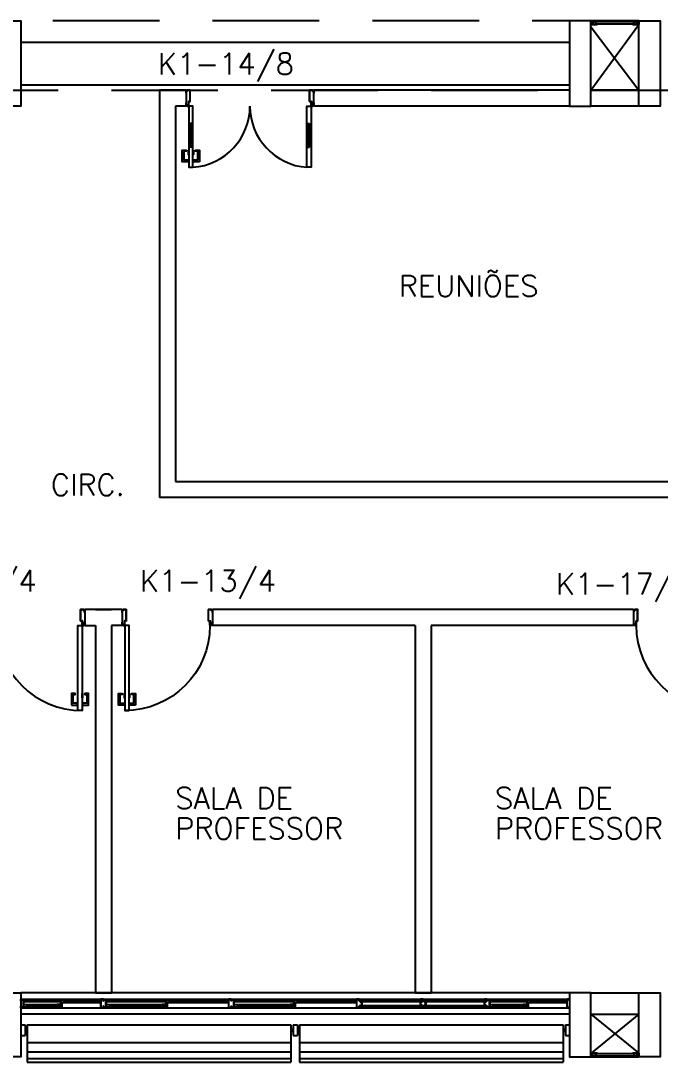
# Model space of a CAD drawing. Header units: millimetres. Extents: x 1887 to 2405, y 1100 to 1335.
# Drawn here: x 2143.61 to 2149.61, y 1254.95 to 1264.72 of the extents above; entities that cross this region are included whole.
import ezdxf

# ---------------------------------------------------------------- set-up
doc = ezdxf.new("R2010")
doc.units = ezdxf.units.MM
doc.linetypes.add('HIDDEN', pattern=[0.375, 0.25, -0.125])
for name, color, linetype in [('AR-ALV', 2, 'Continuous'), ('AR-ESQ', 1, 'Continuous'), ('AR-ESTC', 3, 'Continuous'), ('AR-PORTA', 1, 'Continuous'), ('AR-PROJ', 1, 'HIDDEN'), ('AR-SHAFT', 1, 'Continuous'), ('BR-LINHAS', 1, 'Continuous'), ('BR-MONTANTE', 242, 'Continuous'), ('BR-PAINEL', 1, 'Continuous'), ('BR-SUPORTE', 1, 'Continuous'), ('DT-ESQ-BAGUETE-C', 2, 'Continuous'), ('DT-ESQ-BAGUETE-V', 1, 'Continuous'), ('DT-ESQ-CHAPA DOBRADA-V', 1, 'Continuous'), ('DT-ESQ-MARCO-V', 1, 'Continuous'), ('DT-ESQ-PERFIL CADEIRA-C', 2, 'Continuous'), ('DT-ESQ-PERFIL CADEIRA-V', 1, 'Continuous'), ('DT-ESQ-PERFIL U SIMPLES-C', 2, 'Continuous'), ('DT-ESQ-PERFIL U-C', 2, 'Continuous'), ('DT-ESQ-PERFIL U-V', 1, 'Continuous'), ('DT-ESQ-VENEZIANA-C', 2, 'Continuous'), ('DT-ESQ-VENEZIANA-V', 2, 'Continuous'), ('DT-ESQ-VIDRO-C', 2, 'Continuous'), ('DT-ESQ-VIDRO-V', 2, 'Continuous'), ('ENDEREÇO', 2, 'Continuous'), ('maçaneta', 1, 'Continuous'), ('mov', 1, 'Continuous'), ('PM-PERFIL U-C', 2, 'Continuous'), ('PM-VIDRO', 1, 'Continuous'), ('pm1', 2, 'Continuous'), ('pm2', 2, 'Continuous'), ('TEXTO', 2, 'Continuous')]:
    doc.layers.add(name, color=color, linetype=linetype)
doc.styles.add('UNB-100', font='simplex.shx', dxfattribs={"height": 0.2})
doc.styles.add('UNB1-100', font='simplex.shx', dxfattribs={"height": 0.2})

# ---------------------------------------------------------------- blocks, each defined once
blk = doc.blocks.new('EF35-P')
at = {"layer": 'DT-ESQ-BAGUETE-C', "ltscale": 0.1}
for points in [[(0.4225, -0.08), (0.409, -0.08), (0.409, -0.0785), (0.422, -0.0785, 0.414214), (0.4225, -0.078), (0.4225, -0.067, 0.414214), (0.422, -0.0665), (0.409, -0.0665), (0.409, -0.065), (0.4225, -0.065, -0.414214), (0.424, -0.0665), (0.424, -0.0785, -0.414214)], [(0.7015, -0.08), (0.715, -0.08), (0.715, -0.0785), (0.702, -0.0785, -0.414214), (0.7015, -0.078), (0.7015, -0.067, -0.414214), (0.702, -0.0665), (0.715, -0.0665), (0.715, -0.065), (0.7015, -0.065, 0.414214), (0.7, -0.0665), (0.7, -0.0785, 0.414214)], [(1.41, -0.08), (1.3965, -0.08), (1.3965, -0.0785), (1.4095, -0.0785, 0.414214), (1.41, -0.078), (1.41, -0.067, 0.414214), (1.4095, -0.0665), (1.3965, -0.0665), (1.3965, -0.065), (1.41, -0.065, -0.414214), (1.4115, -0.0665), (1.4115, -0.0785, -0.414214)], [(1.9015, -0.08), (1.915, -0.08), (1.915, -0.0785), (1.902, -0.0785, -0.414214), (1.9015, -0.078), (1.9015, -0.067, -0.414214), (1.902, -0.0665), (1.915, -0.0665), (1.915, -0.065), (1.9015, -0.065, 0.414214), (1.9, -0.0665), (1.9, -0.0785, 0.414214)], [(2.61, -0.08), (2.5965, -0.08), (2.5965, -0.0785), (2.6095, -0.0785, 0.414214), (2.61, -0.078), (2.61, -0.067, 0.414214), (2.6095, -0.0665), (2.5965, -0.0665), (2.5965, -0.065), (2.61, -0.065, -0.414214), (2.6115, -0.0665), (2.6115, -0.0785, -0.414214)], [(3.1015, -0.08), (3.115, -0.08), (3.115, -0.0785), (3.102, -0.0785, -0.414214), (3.1015, -0.078), (3.1015, -0.067, -0.414214), (3.102, -0.0665), (3.115, -0.0665), (3.115, -0.065), (3.1015, -0.065, 0.414214), (3.1, -0.0665), (3.1, -0.0785, 0.414214)], [(4.7975, -0.08), (4.784, -0.08), (4.784, -0.0785), (4.797, -0.0785, 0.414214), (4.7975, -0.078), (4.7975, -0.067, 0.414214), (4.797, -0.0665), (4.784, -0.0665), (4.784, -0.065), (4.7975, -0.065, -0.414214), (4.799, -0.0665), (4.799, -0.0785, -0.414214)], [(5.0765, -0.08), (5.09, -0.08), (5.09, -0.0785), (5.077, -0.0785, -0.414214), (5.0765, -0.078), (5.0765, -0.067, -0.414214), (5.077, -0.0665), (5.09, -0.0665), (5.09, -0.065), (5.0765, -0.065, 0.414214), (5.075, -0.0665), (5.075, -0.0785, 0.414214)], [(0.0735, -0.125), (0.06, -0.125), (0.06, -0.1235), (0.073, -0.1235, 0.414214), (0.0735, -0.123), (0.0735, -0.112, 0.414214), (0.073, -0.1115), (0.06, -0.1115), (0.06, -0.11), (0.0735, -0.11, -0.414214), (0.075, -0.1115), (0.075, -0.1235, -0.414214)], [(0.339, -0.125), (0.3525, -0.125), (0.3525, -0.1235), (0.3395, -0.1235, -0.414214), (0.339, -0.123), (0.339, -0.112, -0.414214), (0.3395, -0.1115), (0.3525, -0.1115), (0.3525, -0.11), (0.339, -0.11, 0.414214), (0.3375, -0.1115), (0.3375, -0.1235, 0.414214)], [(0.8485, -0.125), (0.835, -0.125), (0.835, -0.1235), (0.848, -0.1235, 0.414214), (0.8485, -0.123), (0.8485, -0.112, 0.414214), (0.848, -0.1115), (0.835, -0.1115), (0.835, -0.11), (0.8485, -0.11, -0.414214), (0.85, -0.1115), (0.85, -0.1235, -0.414214)], [(1.3265, -0.125), (1.34, -0.125), (1.34, -0.1235), (1.327, -0.1235, -0.414214), (1.3265, -0.123), (1.3265, -0.112, -0.414214), (1.327, -0.1115), (1.34, -0.1115), (1.34, -0.11), (1.3265, -0.11, 0.414214), (1.325, -0.1115), (1.325, -0.1235, 0.414214)], [(2.0485, -0.125), (2.035, -0.125), (2.035, -0.1235), (2.048, -0.1235, 0.414214), (2.0485, -0.123), (2.0485, -0.112, 0.414214), (2.048, -0.1115), (2.035, -0.1115), (2.035, -0.11), (2.0485, -0.11, -0.414214), (2.05, -0.1115), (2.05, -0.1235, -0.414214)], [(2.5265, -0.125), (2.54, -0.125), (2.54, -0.1235), (2.527, -0.1235, -0.414214), (2.5265, -0.123), (2.5265, -0.112, -0.414214), (2.527, -0.1115), (2.54, -0.1115), (2.54, -0.11), (2.5265, -0.11, 0.414214), (2.525, -0.1115), (2.525, -0.1235, 0.414214)], [(4.4485, -0.125), (4.435, -0.125), (4.435, -0.1235), (4.448, -0.1235, 0.414214), (4.4485, -0.123), (4.4485, -0.112, 0.414214), (4.448, -0.1115), (4.435, -0.1115), (4.435, -0.11), (4.4485, -0.11, -0.414214), (4.45, -0.1115), (4.45, -0.1235, -0.414214)], [(4.714, -0.125), (4.7275, -0.125), (4.7275, -0.1235), (4.7145, -0.1235, -0.414214), (4.714, -0.123), (4.714, -0.112, -0.414214), (4.7145, -0.1115), (4.7275, -0.1115), (4.7275, -0.11), (4.714, -0.11, 0.414214), (4.7125, -0.1115), (4.7125, -0.1235, 0.414214)]]:
    blk.add_lwpolyline(points, format="xyb", close=True, dxfattribs=at)
at = {"layer": 'DT-ESQ-BAGUETE-V', "ltscale": 0.1}
for p, q in [((0.4225, -0.065), (0.7015, -0.065)), ((1.41, -0.065), (1.9015, -0.065)), ((2.61, -0.065), (3.1015, -0.065)), ((4.7975, -0.065), (5.0765, -0.065)), ((0.0735, -0.11), (0.339, -0.11)), ((0.8485, -0.11), (1.3265, -0.11)), ((2.0485, -0.11), (2.5265, -0.11)), ((4.4485, -0.11), (4.714, -0.11))]:
    blk.add_line(p, q, dxfattribs=at)
at = {"layer": 'DT-ESQ-CHAPA DOBRADA-V', "ltscale": 0.1}
for p, q in [((0.025, -0.077), (0.374, -0.077)), ((0.025, -0.08), (0.374, -0.08)), ((0.8, -0.077), (1.3615, -0.077)), ((0.8, -0.08), (1.3615, -0.08)), ((2, -0.077), (2.5615, -0.077)), ((2, -0.08), (2.5615, -0.08)), ((4.4, -0.077), (4.749, -0.077)), ((4.4, -0.08), (4.749, -0.08))]:
    blk.add_line(p, q, dxfattribs=at)
at = {"layer": 'DT-ESQ-MARCO-V', "ltscale": 0.1}
for p, q in [((3.1985, -0.06), (3.7515, -0.06)), ((3.7985, -0.06), (4.3515, -0.06)), ((3.1985, -0.14), (3.7515, -0.14)), ((3.7985, -0.14), (4.3515, -0.14))]:
    blk.add_line(p, q, dxfattribs=at)
at = {"layer": 'DT-ESQ-PERFIL CADEIRA-C', "ltscale": 0.1}
for p, q in [((0.376, -0.0885), (0.4225, -0.0885)), ((0.75, -0.0885), (0.7015, -0.0885)), ((1.3635, -0.0885), (1.41, -0.0885)), ((1.95, -0.0885), (1.9015, -0.0885)), ((2.5635, -0.0885), (2.61, -0.0885)), ((3.15, -0.0885), (3.1015, -0.0885)), ((4.751, -0.0885), (4.7975, -0.0885)), ((5.125, -0.0885), (5.0765, -0.0885)), ((0.025, -0.1335), (0.0735, -0.1335)), ((0.3855, -0.1335), (0.339, -0.1335)), ((0.8, -0.1335), (0.8485, -0.1335)), ((1.373, -0.1335), (1.3265, -0.1335)), ((2, -0.1335), (2.0485, -0.1335)), ((2.573, -0.1335), (2.5265, -0.1335)), ((4.4, -0.1335), (4.4485, -0.1335)), ((4.7605, -0.1335), (4.714, -0.1335))]:
    blk.add_line(p, q, dxfattribs=at)
for points in [[(0.4225, -0.087, -1), (0.4225, -0.09), (0.376, -0.09, -0.414214), (0.374, -0.088), (0.374, -0.067, -0.414214), (0.376, -0.065), (0.4075, -0.065, -0.414214), (0.409, -0.0665), (0.409, -0.087)], [(0.409, -0.0885, -0.198913), (0.4079, -0.0881, -0.198913), (0.4075, -0.087), (0.4075, -0.067, 0.414214), (0.407, -0.0665), (0.376, -0.0665, 0.414214), (0.3755, -0.067), (0.3755, -0.088, 0.414214), (0.376, -0.0885)], [(0.7015, -0.09), (0.75, -0.09), (0.75, -0.0885), (0.715, -0.0885, 0.198912), (0.7161, -0.0881, 0.198913), (0.7165, -0.087), (0.7165, -0.067, -0.414214), (0.717, -0.0665), (0.75, -0.0665), (0.75, -0.065), (0.7165, -0.065, 0.414214), (0.715, -0.0665), (0.715, -0.0785), (0.715, -0.08), (0.715, -0.087), (0.7015, -0.087, 1)], [(1.41, -0.087, -1), (1.41, -0.09), (1.3635, -0.09, -0.414214), (1.3615, -0.088), (1.3615, -0.067, -0.414214), (1.3635, -0.065), (1.395, -0.065, -0.414214), (1.3965, -0.0665), (1.3965, -0.087)], [(1.3965, -0.0885, -0.198913), (1.3954, -0.0881, -0.198913), (1.395, -0.087), (1.395, -0.067, 0.414214), (1.3945, -0.0665), (1.3635, -0.0665, 0.414214), (1.363, -0.067), (1.363, -0.088, 0.414214), (1.3635, -0.0885)], [(1.9015, -0.09), (1.95, -0.09), (1.95, -0.0885), (1.915, -0.0885, 0.198912), (1.9161, -0.0881, 0.198913), (1.9165, -0.087), (1.9165, -0.067, -0.414214), (1.917, -0.0665), (1.95, -0.0665), (1.95, -0.065), (1.9165, -0.065, 0.414214), (1.915, -0.0665), (1.915, -0.0785), (1.915, -0.08), (1.915, -0.087), (1.9015, -0.087, 1)], [(2.61, -0.087, -1), (2.61, -0.09), (2.5635, -0.09, -0.414214), (2.5615, -0.088), (2.5615, -0.067, -0.414214), (2.5635, -0.065), (2.595, -0.065, -0.414214), (2.5965, -0.0665), (2.5965, -0.087)], [(2.5965, -0.0885, -0.198913), (2.5954, -0.0881, -0.198913), (2.595, -0.087), (2.595, -0.067, 0.414214), (2.5945, -0.0665), (2.5635, -0.0665, 0.414214), (2.563, -0.067), (2.563, -0.088, 0.414214), (2.5635, -0.0885)], [(3.1015, -0.09), (3.15, -0.09), (3.15, -0.0885), (3.115, -0.0885, 0.198912), (3.1161, -0.0881, 0.198913), (3.1165, -0.087), (3.1165, -0.067, -0.414214), (3.117, -0.0665), (3.15, -0.0665), (3.15, -0.065), (3.1165, -0.065, 0.414214), (3.115, -0.0665), (3.115, -0.0785), (3.115, -0.08), (3.115, -0.087), (3.1015, -0.087, 1)], [(4.7975, -0.087, -1), (4.7975, -0.09), (4.751, -0.09, -0.414214), (4.749, -0.088), (4.749, -0.067, -0.414214), (4.751, -0.065), (4.7825, -0.065, -0.414214), (4.784, -0.0665), (4.784, -0.087)], [(4.784, -0.0885, -0.198913), (4.7829, -0.0881, -0.198913), (4.7825, -0.087), (4.7825, -0.067, 0.414214), (4.782, -0.0665), (4.751, -0.0665, 0.414214), (4.7505, -0.067), (4.7505, -0.088, 0.414214), (4.751, -0.0885)], [(5.0765, -0.09), (5.125, -0.09), (5.125, -0.0885), (5.09, -0.0885, 0.198912), (5.0911, -0.0881, 0.198913), (5.0915, -0.087), (5.0915, -0.067, -0.414214), (5.092, -0.0665), (5.125, -0.0665), (5.125, -0.065), (5.0915, -0.065, 0.414214), (5.09, -0.0665), (5.09, -0.0785), (5.09, -0.08), (5.09, -0.087), (5.0765, -0.087, 1)], [(0.0735, -0.135), (0.025, -0.135), (0.025, -0.1335), (0.06, -0.1335, -0.198912), (0.0589, -0.1331, -0.198913), (0.0585, -0.132), (0.0585, -0.112, 0.414214), (0.058, -0.1115), (0.025, -0.1115), (0.025, -0.11), (0.0585, -0.11, -0.414214), (0.06, -0.1115), (0.06, -0.1235), (0.06, -0.125), (0.06, -0.132), (0.0735, -0.132, -1)], [(0.339, -0.132, 1), (0.339, -0.135), (0.3855, -0.135, 0.414214), (0.3875, -0.133), (0.3875, -0.112, 0.414214), (0.3855, -0.11), (0.354, -0.11, 0.414214), (0.3525, -0.1115), (0.3525, -0.132)], [(0.3525, -0.1335, 0.198913), (0.3536, -0.1331, 0.198913), (0.354, -0.132), (0.354, -0.112, -0.414214), (0.3545, -0.1115), (0.3855, -0.1115, -0.414214), (0.386, -0.112), (0.386, -0.133, -0.414214), (0.3855, -0.1335)], [(0.8485, -0.135), (0.8, -0.135), (0.8, -0.1335), (0.835, -0.1335, -0.198912), (0.8339, -0.1331, -0.198913), (0.8335, -0.132), (0.8335, -0.112, 0.414214), (0.833, -0.1115), (0.8, -0.1115), (0.8, -0.11), (0.8335, -0.11, -0.414214), (0.835, -0.1115), (0.835, -0.1235), (0.835, -0.125), (0.835, -0.132), (0.8485, -0.132, -1)], [(1.3265, -0.132, 1), (1.3265, -0.135), (1.373, -0.135, 0.414214), (1.375, -0.133), (1.375, -0.112, 0.414214), (1.373, -0.11), (1.3415, -0.11, 0.414214), (1.34, -0.1115), (1.34, -0.132)], [(1.34, -0.1335, 0.198913), (1.3411, -0.1331, 0.198913), (1.3415, -0.132), (1.3415, -0.112, -0.414214), (1.342, -0.1115), (1.373, -0.1115, -0.414214), (1.3735, -0.112), (1.3735, -0.133, -0.414214), (1.373, -0.1335)], [(2.0485, -0.135), (2, -0.135), (2, -0.1335), (2.035, -0.1335, -0.198912), (2.0339, -0.1331, -0.198913), (2.0335, -0.132), (2.0335, -0.112, 0.414214), (2.033, -0.1115), (2, -0.1115), (2, -0.11), (2.0335, -0.11, -0.414214), (2.035, -0.1115), (2.035, -0.1235), (2.035, -0.125), (2.035, -0.132), (2.0485, -0.132, -1)], [(2.5265, -0.132, 1), (2.5265, -0.135), (2.573, -0.135, 0.414214), (2.575, -0.133), (2.575, -0.112, 0.414214), (2.573, -0.11), (2.5415, -0.11, 0.414214), (2.54, -0.1115), (2.54, -0.132)], [(2.54, -0.1335, 0.198913), (2.5411, -0.1331, 0.198913), (2.5415, -0.132), (2.5415, -0.112, -0.414214), (2.542, -0.1115), (2.573, -0.1115, -0.414214), (2.5735, -0.112), (2.5735, -0.133, -0.414214), (2.573, -0.1335)], [(4.4485, -0.135), (4.4, -0.135), (4.4, -0.1335), (4.435, -0.1335, -0.198912), (4.4339, -0.1331, -0.198913), (4.4335, -0.132), (4.4335, -0.112, 0.414214), (4.433, -0.1115), (4.4, -0.1115), (4.4, -0.11), (4.4335, -0.11, -0.414214), (4.435, -0.1115), (4.435, -0.1235), (4.435, -0.125), (4.435, -0.132), (4.4485, -0.132, -1)], [(4.714, -0.132, 1), (4.714, -0.135), (4.7605, -0.135, 0.414214), (4.7625, -0.133), (4.7625, -0.112, 0.414214), (4.7605, -0.11), (4.729, -0.11, 0.414214), (4.7275, -0.1115), (4.7275, -0.132)], [(4.7275, -0.1335, 0.198913), (4.7286, -0.1331, 0.198913), (4.729, -0.132), (4.729, -0.112, -0.414214), (4.7295, -0.1115), (4.7605, -0.1115, -0.414214), (4.761, -0.112), (4.761, -0.133, -0.414214), (4.7605, -0.1335)]]:
    blk.add_lwpolyline(points, format="xyb", close=True, dxfattribs=at)
at = {"layer": 'DT-ESQ-PERFIL CADEIRA-V', "ltscale": 0.1}
for p, q in [((0.4075, -0.09), (0.7015, -0.09)), ((1.395, -0.09), (1.9015, -0.09)), ((2.595, -0.09), (3.1015, -0.09)), ((4.7825, -0.09), (5.0765, -0.09)), ((0.0735, -0.135), (0.339, -0.135)), ((0.8485, -0.135), (1.3265, -0.135)), ((2.0485, -0.135), (2.5265, -0.135)), ((4.4485, -0.135), (4.714, -0.135))]:
    blk.add_line(p, q, dxfattribs=at)
at = {"layer": 'DT-ESQ-PERFIL U SIMPLES-C', "ltscale": 0.1}
for points in [[(0.376, -0.102), (0.384, -0.102), (0.384, -0.1005), (0.376, -0.1005, -0.414214), (0.3755, -0.1), (0.3755, -0.092, -0.414214), (0.376, -0.0915), (0.384, -0.0915), (0.384, -0.09), (0.376, -0.09, 0.414214), (0.374, -0.092), (0.374, -0.1, 0.414214)], [(1.3635, -0.102), (1.3715, -0.102), (1.3715, -0.1005), (1.3635, -0.1005, -0.414214), (1.363, -0.1), (1.363, -0.092, -0.414214), (1.3635, -0.0915), (1.3715, -0.0915), (1.3715, -0.09), (1.3635, -0.09, 0.414214), (1.3615, -0.092), (1.3615, -0.1, 0.414214)], [(2.5635, -0.102), (2.5715, -0.102), (2.5715, -0.1005), (2.5635, -0.1005, -0.414214), (2.563, -0.1), (2.563, -0.092, -0.414214), (2.5635, -0.0915), (2.5715, -0.0915), (2.5715, -0.09), (2.5635, -0.09, 0.414214), (2.5615, -0.092), (2.5615, -0.1, 0.414214)], [(4.751, -0.102), (4.759, -0.102), (4.759, -0.1005), (4.751, -0.1005, -0.414214), (4.7505, -0.1), (4.7505, -0.092, -0.414214), (4.751, -0.0915), (4.759, -0.0915), (4.759, -0.09), (4.751, -0.09, 0.414214), (4.749, -0.092), (4.749, -0.1, 0.414214)], [(0.3855, -0.098), (0.3775, -0.098), (0.3775, -0.0995), (0.3855, -0.0995, -0.414214), (0.386, -0.1), (0.386, -0.108, -0.414214), (0.3855, -0.1085), (0.3775, -0.1085), (0.3775, -0.11), (0.3855, -0.11, 0.414214), (0.3875, -0.108), (0.3875, -0.1, 0.414214)], [(1.373, -0.098), (1.365, -0.098), (1.365, -0.0995), (1.373, -0.0995, -0.414214), (1.3735, -0.1), (1.3735, -0.108, -0.414214), (1.373, -0.1085), (1.365, -0.1085), (1.365, -0.11), (1.373, -0.11, 0.414214), (1.375, -0.108), (1.375, -0.1, 0.414214)], [(2.573, -0.098), (2.565, -0.098), (2.565, -0.0995), (2.573, -0.0995, -0.414214), (2.5735, -0.1), (2.5735, -0.108, -0.414214), (2.573, -0.1085), (2.565, -0.1085), (2.565, -0.11), (2.573, -0.11, 0.414214), (2.575, -0.108), (2.575, -0.1, 0.414214)], [(4.7605, -0.098), (4.7525, -0.098), (4.7525, -0.0995), (4.7605, -0.0995, -0.414214), (4.761, -0.1), (4.761, -0.108, -0.414214), (4.7605, -0.1085), (4.7525, -0.1085), (4.7525, -0.11), (4.7605, -0.11, 0.414214), (4.7625, -0.108), (4.7625, -0.1, 0.414214)]]:
    blk.add_lwpolyline(points, format="xyb", close=True, dxfattribs=at)
at = {"layer": 'DT-ESQ-PERFIL U-C', "ltscale": 0.1}
for points in [[(0, -0.0615, -0.414214), (0.0015, -0.06), (0.0235, -0.06, -0.414214), (0.025, -0.0615), (0.025, -0.1385, -0.414214), (0.0235, -0.14), (0.0015, -0.14, -0.414214), (0, -0.1385), (0, -0.125), (0.0015, -0.125), (0.0015, -0.138, 0.414214), (0.002, -0.1385), (0.023, -0.1385, 0.414214), (0.0235, -0.138), (0.0235, -0.062, 0.414214), (0.023, -0.0615), (0.002, -0.0615, 0.414214), (0.0015, -0.062), (0.0015, -0.075), (0, -0.075)], [(0.775, -0.0615, 0.414214), (0.7735, -0.06), (0.7515, -0.06, 0.414214), (0.75, -0.0615), (0.75, -0.1385, 0.414214), (0.7515, -0.14), (0.7735, -0.14, 0.414214), (0.775, -0.1385), (0.775, -0.125), (0.7735, -0.125), (0.7735, -0.138, -0.414214), (0.773, -0.1385), (0.752, -0.1385, -0.414214), (0.7515, -0.138), (0.7515, -0.062, -0.414214), (0.752, -0.0615), (0.773, -0.0615, -0.414214), (0.7735, -0.062), (0.7735, -0.075), (0.775, -0.075)], [(0.775, -0.0615, -0.414214), (0.7765, -0.06), (0.7985, -0.06, -0.414214), (0.8, -0.0615), (0.8, -0.1385, -0.414214), (0.7985, -0.14), (0.7765, -0.14, -0.414214), (0.775, -0.1385), (0.775, -0.125), (0.7765, -0.125), (0.7765, -0.138, 0.414214), (0.777, -0.1385), (0.798, -0.1385, 0.414214), (0.7985, -0.138), (0.7985, -0.062, 0.414214), (0.798, -0.0615), (0.777, -0.0615, 0.414214), (0.7765, -0.062), (0.7765, -0.075), (0.775, -0.075)], [(1.975, -0.0615, 0.414214), (1.9735, -0.06), (1.9515, -0.06, 0.414214), (1.95, -0.0615), (1.95, -0.1385, 0.414214), (1.9515, -0.14), (1.9735, -0.14, 0.414214), (1.975, -0.1385), (1.975, -0.125), (1.9735, -0.125), (1.9735, -0.138, -0.414214), (1.973, -0.1385), (1.952, -0.1385, -0.414214), (1.9515, -0.138), (1.9515, -0.062, -0.414214), (1.952, -0.0615), (1.973, -0.0615, -0.414214), (1.9735, -0.062), (1.9735, -0.075), (1.975, -0.075)], [(1.975, -0.0615, -0.414214), (1.9765, -0.06), (1.9985, -0.06, -0.414214), (2, -0.0615), (2, -0.1385, -0.414214), (1.9985, -0.14), (1.9765, -0.14, -0.414214), (1.975, -0.1385), (1.975, -0.125), (1.9765, -0.125), (1.9765, -0.138, 0.414214), (1.977, -0.1385), (1.998, -0.1385, 0.414214), (1.9985, -0.138), (1.9985, -0.062, 0.414214), (1.998, -0.0615), (1.977, -0.0615, 0.414214), (1.9765, -0.062), (1.9765, -0.075), (1.975, -0.075)], [(3.175, -0.0615, 0.414214), (3.1735, -0.06), (3.1515, -0.06, 0.414214), (3.15, -0.0615), (3.15, -0.1385, 0.414214), (3.1515, -0.14), (3.1735, -0.14, 0.414214), (3.175, -0.1385), (3.175, -0.125), (3.1735, -0.125), (3.1735, -0.138, -0.414214), (3.173, -0.1385), (3.152, -0.1385, -0.414214), (3.1515, -0.138), (3.1515, -0.062, -0.414214), (3.152, -0.0615), (3.173, -0.0615, -0.414214), (3.1735, -0.062), (3.1735, -0.075), (3.175, -0.075)], [(3.2, -0.1285), (3.2, -0.1385, -0.414214), (3.1985, -0.14), (3.1765, -0.14, -0.414214), (3.175, -0.1385), (3.175, -0.125), (3.1765, -0.125), (3.1765, -0.138, 0.414214), (3.177, -0.1385), (3.198, -0.1385, 0.414214), (3.1985, -0.138), (3.1985, -0.1285), (3.1855, -0.1285, -0.414214), (3.184, -0.127), (3.184, -0.117, -0.414214), (3.1855, -0.1155), (3.1985, -0.1155), (3.1985, -0.0845), (3.1855, -0.0845, -0.414214), (3.184, -0.083), (3.184, -0.073, -0.414214), (3.1855, -0.0715), (3.1985, -0.0715), (3.1985, -0.062, 0.414214), (3.198, -0.0615), (3.177, -0.0615, 0.414214), (3.1765, -0.062), (3.1765, -0.075), (3.175, -0.075), (3.175, -0.0615, -0.414214), (3.1765, -0.06), (3.1985, -0.06, -0.414214), (3.2, -0.0615), (3.2, -0.0715, -0.414214), (3.1985, -0.073), (3.1855, -0.073), (3.1855, -0.083), (3.1985, -0.083), (3.1985, -0.083, -0.414214), (3.2, -0.0845), (3.2, -0.1155, -0.414214), (3.1985, -0.117), (3.1985, -0.117), (3.1855, -0.117), (3.1855, -0.127), (3.1985, -0.127, -0.414214)], [(3.75, -0.1285), (3.75, -0.1385, 0.414214), (3.7515, -0.14), (3.7735, -0.14, 0.414214), (3.775, -0.1385), (3.775, -0.125), (3.7735, -0.125), (3.7735, -0.138, -0.414214), (3.773, -0.1385), (3.752, -0.1385, -0.414214), (3.7515, -0.138), (3.7515, -0.1285), (3.7645, -0.1285, 0.414214), (3.766, -0.127), (3.766, -0.117, 0.414214), (3.7645, -0.1155), (3.7515, -0.1155), (3.7515, -0.0845), (3.7645, -0.0845, 0.414214), (3.766, -0.083), (3.766, -0.073, 0.414214), (3.7645, -0.0715), (3.7515, -0.0715), (3.7515, -0.062, -0.414214), (3.752, -0.0615), (3.773, -0.0615, -0.414214), (3.7735, -0.062), (3.7735, -0.075), (3.775, -0.075), (3.775, -0.0615, 0.414214), (3.7735, -0.06), (3.7515, -0.06, 0.414214), (3.75, -0.0615), (3.75, -0.0715, 0.414214), (3.7515, -0.073), (3.7645, -0.073), (3.7645, -0.083), (3.7515, -0.083), (3.7515, -0.083, 0.414214), (3.75, -0.0845), (3.75, -0.1155, 0.414214), (3.7515, -0.117), (3.7515, -0.117), (3.7645, -0.117), (3.7645, -0.127), (3.7515, -0.127, 0.414214)], [(3.8, -0.1285), (3.8, -0.1385, -0.414214), (3.7985, -0.14), (3.7765, -0.14, -0.414214), (3.775, -0.1385), (3.775, -0.125), (3.7765, -0.125), (3.7765, -0.138, 0.414214), (3.777, -0.1385), (3.798, -0.1385, 0.414214), (3.7985, -0.138), (3.7985, -0.1285), (3.7855, -0.1285, -0.414214), (3.784, -0.127), (3.784, -0.117, -0.414214), (3.7855, -0.1155), (3.7985, -0.1155), (3.7985, -0.0845), (3.7855, -0.0845, -0.414214), (3.784, -0.083), (3.784, -0.073, -0.414214), (3.7855, -0.0715), (3.7985, -0.0715), (3.7985, -0.062, 0.414214), (3.798, -0.0615), (3.777, -0.0615, 0.414214), (3.7765, -0.062), (3.7765, -0.075), (3.775, -0.075), (3.775, -0.0615, -0.414214), (3.7765, -0.06), (3.7985, -0.06, -0.414214), (3.8, -0.0615), (3.8, -0.0715, -0.414214), (3.7985, -0.073), (3.7855, -0.073), (3.7855, -0.083), (3.7985, -0.083), (3.7985, -0.083, -0.414214), (3.8, -0.0845), (3.8, -0.1155, -0.414214), (3.7985, -0.117), (3.7985, -0.117), (3.7855, -0.117), (3.7855, -0.127), (3.7985, -0.127, -0.414214)], [(4.35, -0.1285), (4.35, -0.1385, 0.414214), (4.3515, -0.14), (4.3735, -0.14, 0.414214), (4.375, -0.1385), (4.375, -0.125), (4.3735, -0.125), (4.3735, -0.138, -0.414214), (4.373, -0.1385), (4.352, -0.1385, -0.414214), (4.3515, -0.138), (4.3515, -0.1285), (4.3645, -0.1285, 0.414214), (4.366, -0.127), (4.366, -0.117, 0.414214), (4.3645, -0.1155), (4.3515, -0.1155), (4.3515, -0.0845), (4.3645, -0.0845, 0.414214), (4.366, -0.083), (4.366, -0.073, 0.414214), (4.3645, -0.0715), (4.3515, -0.0715), (4.3515, -0.062, -0.414214), (4.352, -0.0615), (4.373, -0.0615, -0.414214), (4.3735, -0.062), (4.3735, -0.075), (4.375, -0.075), (4.375, -0.0615, 0.414214), (4.3735, -0.06), (4.3515, -0.06, 0.414214), (4.35, -0.0615), (4.35, -0.0715, 0.414214), (4.3515, -0.073), (4.3645, -0.073), (4.3645, -0.083), (4.3515, -0.083), (4.3515, -0.083, 0.414214), (4.35, -0.0845), (4.35, -0.1155, 0.414214), (4.3515, -0.117), (4.3515, -0.117), (4.3645, -0.117), (4.3645, -0.127), (4.3515, -0.127, 0.414214)], [(4.375, -0.0615, -0.414214), (4.3765, -0.06), (4.3985, -0.06, -0.414214), (4.4, -0.0615), (4.4, -0.1385, -0.414214), (4.3985, -0.14), (4.3765, -0.14, -0.414214), (4.375, -0.1385), (4.375, -0.125), (4.3765, -0.125), (4.3765, -0.138, 0.414214), (4.377, -0.1385), (4.398, -0.1385, 0.414214), (4.3985, -0.138), (4.3985, -0.062, 0.414214), (4.398, -0.0615), (4.377, -0.0615, 0.414214), (4.3765, -0.062), (4.3765, -0.075), (4.375, -0.075)], [(5.15, -0.0615, 0.414214), (5.1485, -0.06), (5.1265, -0.06, 0.414214), (5.125, -0.0615), (5.125, -0.1385, 0.414214), (5.1265, -0.14), (5.1485, -0.14, 0.414214), (5.15, -0.1385), (5.15, -0.125), (5.1485, -0.125), (5.1485, -0.138, -0.414214), (5.148, -0.1385), (5.127, -0.1385, -0.414214), (5.1265, -0.138), (5.1265, -0.062, -0.414214), (5.127, -0.0615), (5.148, -0.0615, -0.414214), (5.1485, -0.062), (5.1485, -0.075), (5.15, -0.075)]]:
    blk.add_lwpolyline(points, format="xyb", close=True, dxfattribs=at)
at = {"layer": 'DT-ESQ-PERFIL U-V', "ltscale": 0.1}
for p, q in [((0.0235, -0.06), (0.7515, -0.06)), ((0.7985, -0.06), (1.9515, -0.06)), ((1.9985, -0.06), (3.1515, -0.06)), ((4.3985, -0.06), (5.1265, -0.06)), ((0.0235, -0.14), (0.7515, -0.14)), ((0.7985, -0.14), (1.9515, -0.14)), ((1.9985, -0.14), (3.1515, -0.14)), ((4.3985, -0.14), (5.1265, -0.14))]:
    blk.add_line(p, q, dxfattribs=at)
at = {"layer": 'DT-ESQ-VIDRO-C', "ltscale": 0.1}
for points in [[(0.7125, -0.085), (0.7125, -0.082), (0.4115, -0.082), (0.4115, -0.085)], [(1.9125, -0.085), (1.9125, -0.082), (1.399, -0.082), (1.399, -0.085)], [(3.1125, -0.085), (3.1125, -0.082), (2.599, -0.082), (2.599, -0.085)], [(3.7625, -0.081), (3.7625, -0.075), (3.1875, -0.075), (3.1875, -0.081)], [(4.3625, -0.081), (4.3625, -0.075), (3.7875, -0.075), (3.7875, -0.081)], [(5.0875, -0.085), (5.0875, -0.082), (4.7865, -0.082), (4.7865, -0.085)], [(0.063, -0.13), (0.063, -0.127), (0.3495, -0.127), (0.3495, -0.13)], [(0.838, -0.13), (0.838, -0.127), (1.337, -0.127), (1.337, -0.13)], [(2.038, -0.13), (2.038, -0.127), (2.537, -0.127), (2.537, -0.13)], [(4.438, -0.13), (4.438, -0.127), (4.7245, -0.127), (4.7245, -0.13)]]:
    blk.add_lwpolyline(points, close=True, dxfattribs=at)
at = {"layer": 'DT-ESQ-VIDRO-V', "ltscale": 0.1}
for points in [[(3.7625, -0.119), (3.7625, -0.125), (3.1875, -0.125), (3.1875, -0.119)], [(4.3625, -0.119), (4.3625, -0.125), (3.7875, -0.125), (3.7875, -0.119)]]:
    blk.add_lwpolyline(points, close=True, dxfattribs=at)
blk = doc.blocks.new('EF01-P')
at = {"layer": 'DT-ESQ-BAGUETE-C', "ltscale": 0.1}
for points in [[(0.0015, 0.035), (0.015, 0.035), (0.015, 0.0335), (0.0015, 0.0335), (0.0015, 0.005), (0.015, 0.005), (0.015, 0.0035), (0.0015, 0.0035, -0.414214), (0, 0.005), (0, 0.0335, -0.414214)], [(0.4485, 0.035), (0.435, 0.035), (0.435, 0.0335), (0.4485, 0.0335), (0.4485, 0.005), (0.435, 0.005), (0.435, 0.0035), (0.4485, 0.0035, 0.414214), (0.45, 0.005), (0.45, 0.0335, 0.414214)]]:
    blk.add_lwpolyline(points, format="xyb", close=True, dxfattribs=at)
at = {"layer": 'DT-ESQ-PERFIL CADEIRA-C', "color": 2, "ltscale": 0.1}
for points in [[(0.01, 0.0015), (0.01, 0.003), (0.0015, 0.003, 1), (0.0015, 0), (0.015, 0, 0.414214), (0.0165, 0.0015), (0.0165, 0.0335), (0.043, 0.0335)], [(0.407, 0.0065), (0.432, 0.0065), (0.432, 0.0165), (0.4335, 0.0165), (0.4335, 0.0065, -0.414214), (0.432, 0.005), (0.407, 0.005), (0.3935, 0.005, -1), (0.3935, 0.008), (0.407, 0.008), (0.407, 0.02), (0.407, 0.032), (0.3935, 0.032, -1), (0.3935, 0.035), (0.407, 0.035), (0.4335, 0.035, -0.414214), (0.435, 0.0335), (0.435, 0.0015), (0.4485, 0.0015)]]:
    blk.add_lwpolyline(points, format="xyb", dxfattribs=at)
at = {"layer": 'DT-ESQ-PERFIL CADEIRA-C', "ltscale": 0.1}
for points in [[(0.043, 0.0065), (0.018, 0.0065), (0.018, 0.0165), (0.0165, 0.0165), (0.0165, 0.0065, 0.414214), (0.018, 0.005), (0.043, 0.005), (0.0565, 0.005, 1), (0.0565, 0.008), (0.043, 0.008), (0.043, 0.02), (0.043, 0.032), (0.0565, 0.032, 1), (0.0565, 0.035), (0.043, 0.035), (0.0165, 0.035, 0.414214), (0.015, 0.0335), (0.015, 0.0015), (0.0015, 0.0015)], [(0.0415, 0.02), (0.0415, 0.032, -0.414214), (0.043, 0.0335), (0.0565, 0.0335)], [(0.0415, 0.02), (0.0415, 0.008, 0.414214), (0.043, 0.0065), (0.0565, 0.0065)], [(0.4085, 0.02), (0.4085, 0.032, 0.414214), (0.407, 0.0335), (0.3935, 0.0335)], [(0.4085, 0.02), (0.4085, 0.008, -0.414214), (0.407, 0.0065), (0.3935, 0.0065)], [(0.44, 0.0015), (0.44, 0.003), (0.4485, 0.003, -1), (0.4485, 0), (0.435, 0, -0.414214), (0.4335, 0.0015), (0.4335, 0.0335), (0.407, 0.0335)]]:
    blk.add_lwpolyline(points, format="xyb", dxfattribs=at)
at = {"layer": 'DT-ESQ-PERFIL CADEIRA-V', "ltscale": 0.1}
blk.add_line((0.015, 0), (0.435, 0), dxfattribs=at)
at = {"layer": 'DT-ESQ-VENEZIANA-C', "ltscale": 0.1}
for p, q in [((0.043, 0.0105), (0.407, 0.0105)), ((0.043, 0.009), (0.407, 0.009))]:
    blk.add_line(p, q, dxfattribs=at)
at = {"layer": 'DT-ESQ-VENEZIANA-V', "ltscale": 0.1}
blk.add_line((0.043, 0.031), (0.407, 0.031), dxfattribs=at)
blk = doc.blocks.new('BR-MODULO1')
at = {"layer": 'BR-LINHAS'}
for p, q in [((0.06, -0.2648), (2.535, -0.2648)), ((2.615, -0.2648), (5.09, -0.2648)), ((0.06, -0.3524), (2.535, -0.3524)), ((2.615, -0.3524), (5.09, -0.3524)), ((0.06, -0.4147), (2.535, -0.4147)), ((2.615, -0.4147), (5.09, -0.4147))]:
    blk.add_line(p, q, dxfattribs=at)
at = {"layer": 'BR-MONTANTE'}
for p, q in [((0, -0.1), (0, -0.2)), ((0, -0.1), (0.04, -0.1)), ((0.04, -0.1), (0.04, -0.2)), ((2.5547, -0.1), (2.5947, -0.1)), ((2.5547, -0.1), (2.5547, -0.2)), ((2.5947, -0.1), (2.5947, -0.2)), ((5.11, -0.1), (5.11, -0.2)), ((5.11, -0.1), (5.15, -0.1)), ((5.15, -0.1), (5.15, -0.2)), ((0, -0.2), (0.04, -0.2)), ((2.5547, -0.2), (2.5947, -0.2)), ((5.11, -0.2), (5.15, -0.2))]:
    blk.add_line(p, q, dxfattribs=at)
at = {"layer": 'BR-PAINEL'}
for p, q in [((0.06, -0.1), (2.535, -0.1)), ((0.06, -0.1), (0.06, -0.45)), ((2.535, -0.1), (2.535, -0.45)), ((2.615, -0.1), (2.615, -0.45)), ((2.615, -0.1), (5.09, -0.1)), ((5.09, -0.1), (5.09, -0.45)), ((0.06, -0.45), (2.535, -0.45)), ((2.615, -0.45), (5.09, -0.45))]:
    blk.add_line(p, q, dxfattribs=at)
at = {"layer": 'BR-SUPORTE'}
for p, q in [((0.04, -0.14), (0.06, -0.14)), ((0.04, -0.16), (0.06, -0.16)), ((0.05, -0.14), (0.05, -0.16)), ((2.5347, -0.14), (2.5547, -0.14)), ((2.5347, -0.16), (2.5547, -0.16)), ((2.5447, -0.14), (2.5447, -0.16)), ((2.6147, -0.14), (2.5947, -0.14)), ((2.6147, -0.16), (2.5947, -0.16)), ((2.6047, -0.14), (2.6047, -0.16)), ((5.09, -0.14), (5.11, -0.14)), ((5.09, -0.16), (5.11, -0.16)), ((5.1, -0.14), (5.1, -0.16))]:
    blk.add_line(p, q, dxfattribs=at)
blk = doc.blocks.new('PM3')
at = {"layer": 'maçaneta'}
for points in [[(0.02, 0.825), (-0.035, 0.825), (-0.035, 0.715), (0, 0.715), (0, 0.725), (-0.02, 0.725), (-0.02, 0.8035, -0.414214), (-0.0185, 0.805), (0.02, 0.805)], [(0.125, 0.825), (0.07, 0.825), (0.07, 0.805), (0.1085, 0.805, -0.414214), (0.11, 0.8035), (0.11, 0.725), (0.09, 0.725), (0.09, 0.715), (0.125, 0.715)]]:
    blk.add_lwpolyline(points, format="xyb", close=True, dxfattribs=at)
for points in [[(0.02, 0.715), (0.02, 0.755), (0.025, 0.755), (0.025, 0.715)], [(0.07, 0.715), (0.07, 0.755), (0.065, 0.755), (0.065, 0.715)]]:
    blk.add_lwpolyline(points, close=True, dxfattribs=at)
at = {"layer": 'mov'}
blk.add_arc((0.025, 0.075), 0.8, 0, 90, dxfattribs=at)
at = {"layer": 'PM-PERFIL U-C'}
for p, q in [((0, 0.045), (0, 0.0635)), ((0.002, 0.045), (0, 0.045)), ((0.0015, 0.065), (0.01, 0.065)), ((0.002, 0.063), (0.002, 0.045)), ((0.0105, 0.063), (0.002, 0.063)), ((0.01, 0.065), (0.01, 0.0735)), ((0.0115, 0.075), (0.0235, 0.075)), ((0.012, 0.073), (0.012, 0.0645)), ((0.023, 0.073), (0.012, 0.073)), ((0.023, 0.0335), (0.023, 0.073)), ((0.038, 0.032), (0.0245, 0.032)), ((0.025, 0.0735), (0.025, 0.034)), ((0.0385, 0.034), (0.025, 0.034)), ((0.038, 0.032), (0.038, -0.073)), ((0.04, 0.0325), (0.04, -0.0735)), ((0.81, 0.0325), (0.81, -0.0735)), ((0.8115, 0.034), (0.825, 0.034)), ((0.812, 0.032), (0.8255, 0.032)), ((0.812, 0.032), (0.812, -0.073)), ((0.825, 0.0735), (0.825, 0.034)), ((0.8385, 0.075), (0.8265, 0.075)), ((0.827, 0.073), (0.838, 0.073)), ((0.827, 0.0335), (0.827, 0.073)), ((0.838, 0.073), (0.838, 0.0645)), ((0.8395, 0.063), (0.848, 0.063)), ((0.84, 0.065), (0.84, 0.0735)), ((0.8485, 0.065), (0.84, 0.065)), ((0.848, 0.063), (0.848, 0.045)), ((0.848, 0.045), (0.85, 0.045)), ((0.85, 0.045), (0.85, 0.0635)), ((0, -0.045), (0.002, -0.045)), ((0, -0.0635), (0, -0.045)), ((0.01, -0.065), (0.0015, -0.065)), ((0.002, -0.045), (0.002, -0.063)), ((0.002, -0.063), (0.0105, -0.063)), ((0.01, -0.0735), (0.01, -0.065)), ((0.0385, -0.075), (0.0115, -0.075)), ((0.012, -0.0645), (0.012, -0.073)), ((0.012, -0.073), (0.038, -0.073)), ((0.8115, -0.075), (0.8385, -0.075)), ((0.838, -0.073), (0.812, -0.073)), ((0.838, -0.0645), (0.838, -0.073)), ((0.848, -0.063), (0.8395, -0.063)), ((0.84, -0.0735), (0.84, -0.065)), ((0.84, -0.065), (0.8485, -0.065)), ((0.85, -0.045), (0.848, -0.045)), ((0.848, -0.045), (0.848, -0.063)), ((0.85, -0.0635), (0.85, -0.045))]:
    blk.add_line(p, q, dxfattribs=at)
for centre, start, end in [((0.0015, 0.0635), 90, 180), ((0.0115, 0.0735), 90, 180), ((0.0105, 0.0645), 270, 0), ((0.0245, 0.0335), 180, 270), ((0.0235, 0.0735), 360, 90), ((0.0385, 0.0325), 0, 90), ((0.8115, 0.0325), 90, 180), ((0.8265, 0.0735), 90, 180), ((0.8255, 0.0335), 270, 0), ((0.8395, 0.0645), 180, 270), ((0.8385, 0.0735), 0, 90), ((0.8485, 0.0635), 0, 90), ((0.0015, -0.0635), 180, 270), ((0.0115, -0.0735), 180, 270), ((0.0105, -0.0645), 0, 90), ((0.0385, -0.0735), 269.93864, 0), ((0.8115, -0.0735), 180, 270.06136), ((0.8395, -0.0645), 90, 180), ((0.8385, -0.0735), 270, 0), ((0.8485, -0.0635), 270, 0)]:
    blk.add_arc(centre, 0.0015, start, end, dxfattribs=at)
at = {"layer": 'pm1'}
blk.add_lwpolyline([(0.065, 0.875), (0.065, 0.075), (0.025, 0.075), (0.025, 0.875)], close=True, dxfattribs=at)
blk = doc.blocks.new('marco-d')
at = {"layer": 'PM-PERFIL U-C'}
for p, q in [((-0.0135, 0), (-0.0015, 0)), ((-0.025, -0.03), (-0.025, -0.0115)), ((-0.023, -0.03), (-0.025, -0.03)), ((-0.0235, -0.01), (-0.015, -0.01)), ((-0.0145, -0.012), (-0.023, -0.012)), ((-0.023, -0.012), (-0.023, -0.03)), ((-0.015, -0.01), (-0.015, -0.0015)), ((-0.002, -0.002), (-0.013, -0.002)), ((-0.013, -0.002), (-0.013, -0.0105)), ((-0.002, -0.0415), (-0.002, -0.002)), ((0.013, -0.043), (-0.0005, -0.043)), ((0, -0.0015), (0, -0.041)), ((0.0135, -0.041), (0, -0.041)), ((0.013, -0.043), (0.013, -0.148)), ((0.015, -0.0425), (0.015, -0.1485)), ((-0.025, -0.1385), (-0.025, -0.12)), ((-0.025, -0.12), (-0.023, -0.12)), ((-0.015, -0.14), (-0.0235, -0.14)), ((-0.023, -0.12), (-0.023, -0.138)), ((-0.023, -0.138), (-0.0145, -0.138)), ((-0.015, -0.1485), (-0.015, -0.14)), ((0.0135, -0.15), (-0.0135, -0.15)), ((-0.013, -0.1395), (-0.013, -0.148)), ((-0.013, -0.148), (0.013, -0.148))]:
    blk.add_line(p, q, dxfattribs=at)
for centre, start, end in [((-0.0135, -0.0015), 90, 180), ((-0.0015, -0.0015), 360, 90), ((-0.0235, -0.0115), 90, 180), ((-0.0145, -0.0105), 270, 0), ((-0.0005, -0.0415), 180, 270), ((0.0135, -0.0425), 0, 90), ((-0.0235, -0.1385), 180, 270), ((-0.0135, -0.1485), 180, 270), ((-0.0145, -0.1395), 0, 90), ((0.0135, -0.1485), 269.93864, 0)]:
    blk.add_arc(centre, 0.0015, start, end, dxfattribs=at)
blk = doc.blocks.new('marco-e')
at = {"layer": 'PM-PERFIL U-C'}
for p, q in [((-0.015, -0.0425), (-0.015, -0.1485)), ((-0.0135, -0.041), (0, -0.041)), ((-0.013, -0.043), (0.0005, -0.043)), ((-0.013, -0.043), (-0.013, -0.148)), ((0, -0.0015), (0, -0.041)), ((0.0135, 0), (0.0015, 0)), ((0.002, -0.0415), (0.002, -0.002)), ((0.002, -0.002), (0.013, -0.002)), ((0.013, -0.002), (0.013, -0.0105)), ((0.0145, -0.012), (0.023, -0.012)), ((0.015, -0.01), (0.015, -0.0015)), ((0.0235, -0.01), (0.015, -0.01)), ((0.023, -0.012), (0.023, -0.03)), ((0.023, -0.03), (0.025, -0.03)), ((0.025, -0.03), (0.025, -0.0115)), ((-0.0135, -0.15), (0.0135, -0.15)), ((0.013, -0.148), (-0.013, -0.148)), ((0.013, -0.1395), (0.013, -0.148)), ((0.023, -0.138), (0.0145, -0.138)), ((0.015, -0.14), (0.0235, -0.14)), ((0.015, -0.1485), (0.015, -0.14)), ((0.025, -0.12), (0.023, -0.12)), ((0.023, -0.12), (0.023, -0.138)), ((0.025, -0.1385), (0.025, -0.12))]:
    blk.add_line(p, q, dxfattribs=at)
for centre, start, end in [((-0.0135, -0.0425), 90, 180), ((0.0015, -0.0015), 90, 180), ((0.0005, -0.0415), 270, 0), ((0.0145, -0.0105), 180, 270), ((0.0135, -0.0015), 0, 90), ((0.0235, -0.0115), 0, 90), ((-0.0135, -0.1485), 180, 270.06136), ((0.0145, -0.1395), 90, 180), ((0.0135, -0.1485), 270, 0), ((0.0235, -0.1385), 270, 0)]:
    blk.add_arc(centre, 0.0015, start, end, dxfattribs=at)
blk = doc.blocks.new('PM6V-B')
at = {"layer": 'maçaneta'}
for points in [[(1.075, 0.675), (1.13, 0.675), (1.13, 0.655), (1.0915, 0.655, 0.414214), (1.09, 0.6535), (1.09, 0.575), (1.11, 0.575), (1.11, 0.565), (1.075, 0.565)], [(1.18, 0.675), (1.235, 0.675), (1.235, 0.565), (1.2, 0.565), (1.2, 0.575), (1.22, 0.575), (1.22, 0.6535, 0.414214), (1.2185, 0.655), (1.18, 0.655)]]:
    blk.add_lwpolyline(points, format="xyb", close=True, dxfattribs=at)
for points in [[(1.13, 0.565), (1.13, 0.605), (1.135, 0.605), (1.135, 0.565)], [(1.18, 0.565), (1.18, 0.605), (1.175, 0.605), (1.175, 0.565)]]:
    blk.add_lwpolyline(points, close=True, dxfattribs=at)
at = {"layer": 'mov'}
for centre, start, end in [((0.025, 0.1514), 359.86061, 86.01115), ((1.175, 0.1514), 93.98885, 180.13939)]:
    blk.add_arc(centre, 0.575, start, end, dxfattribs=at)
at = {"layer": 'PM-VIDRO'}
for p, q in [((0.04, 0.325), (0.04, 0.525)), ((0.05, 0.525), (0.05, 0.325)), ((1.15, 0.525), (1.15, 0.325)), ((1.16, 0.325), (1.16, 0.525))]:
    blk.add_line(p, q, dxfattribs=at)
at = {"layer": 'pm1'}
for p, q in [((0.04, 0.525), (0.025, 0.525)), ((0.065, 0.535), (0.04, 0.535)), ((0.04, 0.525), (0.04, 0.535)), ((0.05, 0.535), (0.05, 0.525)), ((0.065, 0.525), (0.05, 0.525)), ((0.065, 0.535), (0.065, 0.525)), ((1.135, 0.535), (1.135, 0.525)), ((1.135, 0.535), (1.16, 0.535)), ((1.135, 0.525), (1.15, 0.525)), ((1.15, 0.535), (1.15, 0.525)), ((1.16, 0.525), (1.16, 0.535)), ((1.16, 0.525), (1.175, 0.525)), ((0.04, 0.325), (0.025, 0.325)), ((0.04, 0.315), (0.04, 0.325)), ((0.065, 0.315), (0.04, 0.315)), ((0.065, 0.325), (0.05, 0.325)), ((0.05, 0.325), (0.05, 0.315)), ((0.065, 0.325), (0.065, 0.315)), ((1.135, 0.325), (1.135, 0.315)), ((1.135, 0.325), (1.15, 0.325)), ((1.135, 0.315), (1.16, 0.315)), ((1.15, 0.325), (1.15, 0.315)), ((1.16, 0.315), (1.16, 0.325)), ((1.16, 0.325), (1.175, 0.325))]:
    blk.add_line(p, q, dxfattribs=at)
for points in [[(0.025, 0.525), (0.025, 0.725), (0.065, 0.725), (0.065, 0.525)], [(1.175, 0.525), (1.175, 0.725), (1.135, 0.725), (1.135, 0.525)], [(0.065, 0.325), (0.065, 0.15), (0.025, 0.15), (0.025, 0.325)], [(1.135, 0.325), (1.135, 0.15), (1.175, 0.15), (1.175, 0.325)]]:
    blk.add_lwpolyline(points, dxfattribs=at)
at = {"layer": 'pm2'}
for p, q in [((0.025, 0.325), (0.025, 0.525)), ((0.065, 0.525), (0.065, 0.325)), ((1.135, 0.525), (1.135, 0.325)), ((1.175, 0.325), (1.175, 0.525))]:
    blk.add_line(p, q, dxfattribs=at)
at = {"layer": 'pm1'}
for name, p in [('marco-d', (0.025, 0.15)), ('marco-e', (1.175, 0.15))]:
    blk.add_blockref(name, p, dxfattribs=at)
blk = doc.blocks.new('EF01C-P')
at = {"layer": 'DT-ESQ-BAGUETE-C', "ltscale": 0.1}
for points in [[(0.0015, 0.035), (0.015, 0.035), (0.015, 0.0335), (0.0015, 0.0335), (0.0015, 0.005), (0.015, 0.005), (0.015, 0.0035), (0.0015, 0.0035, -0.414214), (0, 0.005), (0, 0.0335, -0.414214)], [(0.4485, 0.035), (0.435, 0.035), (0.435, 0.0335), (0.4485, 0.0335), (0.4485, 0.005), (0.435, 0.005), (0.435, 0.0035), (0.4485, 0.0035, 0.414214), (0.45, 0.005), (0.45, 0.0335, 0.414214)]]:
    blk.add_lwpolyline(points, format="xyb", close=True, dxfattribs=at)
at = {"layer": 'DT-ESQ-PERFIL CADEIRA-C', "ltscale": 0.1}
for points in [[(0.01, 0.0015), (0.01, 0.003), (0.0015, 0.003, 1), (0.0015, 0), (0.015, 0, 0.414214), (0.0165, 0.0015), (0.0165, 0.0335), (0.043, 0.0335)], [(0.043, 0.0065), (0.018, 0.0065), (0.018, 0.0165), (0.0165, 0.0165), (0.0165, 0.0065, 0.414214), (0.018, 0.005), (0.043, 0.005), (0.0565, 0.005, 1), (0.0565, 0.008), (0.043, 0.008), (0.043, 0.02), (0.043, 0.032), (0.0565, 0.032, 1), (0.0565, 0.035), (0.043, 0.035), (0.0165, 0.035, 0.414214), (0.015, 0.0335), (0.015, 0.0015), (0.0015, 0.0015)], [(0.0415, 0.02), (0.0415, 0.032, -0.414214), (0.043, 0.0335), (0.0565, 0.0335)], [(0.0415, 0.02), (0.0415, 0.008, 0.414214), (0.043, 0.0065), (0.0565, 0.0065)], [(0.407, 0.0065), (0.432, 0.0065), (0.432, 0.0165), (0.4335, 0.0165), (0.4335, 0.0065, -0.414214), (0.432, 0.005), (0.407, 0.005), (0.3935, 0.005, -1), (0.3935, 0.008), (0.407, 0.008), (0.407, 0.02), (0.407, 0.032), (0.3935, 0.032, -1), (0.3935, 0.035), (0.407, 0.035), (0.4335, 0.035, -0.414214), (0.435, 0.0335), (0.435, 0.0015), (0.4485, 0.0015)], [(0.4085, 0.02), (0.4085, 0.032, 0.414214), (0.407, 0.0335), (0.3935, 0.0335)], [(0.4085, 0.02), (0.4085, 0.008, -0.414214), (0.407, 0.0065), (0.3935, 0.0065)], [(0.44, 0.0015), (0.44, 0.003), (0.4485, 0.003, -1), (0.4485, 0), (0.435, 0, -0.414214), (0.4335, 0.0015), (0.4335, 0.0335), (0.407, 0.0335)]]:
    blk.add_lwpolyline(points, format="xyb", dxfattribs=at)
at = {"layer": 'DT-ESQ-PERFIL CADEIRA-V', "ltscale": 0.1}
blk.add_line((0.015, 0), (0.435, 0), dxfattribs=at)
at = {"layer": 'DT-ESQ-VENEZIANA-C', "ltscale": 0.1}
for p, q in [((0.043, 0.0105), (0.407, 0.0105)), ((0.043, 0.009), (0.407, 0.009))]:
    blk.add_line(p, q, dxfattribs=at)
at = {"layer": 'DT-ESQ-VENEZIANA-V', "ltscale": 0.1}
blk.add_line((0.043, 0.031), (0.407, 0.031), dxfattribs=at)

msp = doc.modelspace()

# ---------------------------------------------------------------- linework, layer by layer
at = {"layer": 'AR-ALV'}
for p, q in [((2144.9097, 1264.0735), (2144.9097, 1260.2485)), ((2145.1597, 1264.0735), (2144.9097, 1264.0735)), ((2145.1597, 1264.0735), (2145.1597, 1263.9235)), ((2148.7597, 1264.0735), (2146.3597, 1264.0735)), ((2146.3597, 1263.9235), (2146.3597, 1264.0735)), ((2149.4097, 1264.0735), (2148.9597, 1264.0735)), ((2145.0597, 1263.9235), (2145.0597, 1260.3985)), ((2145.1597, 1263.9235), (2145.0597, 1263.9235)), ((2148.7597, 1263.9235), (2146.3597, 1263.9235)), ((2149.4097, 1263.9235), (2148.9597, 1263.9235)), ((2145.0597, 1260.3985), (2151.5097, 1260.3985)), ((2151.7597, 1260.2485), (2144.9097, 1260.2485)), ((2144.5597, 1259.1985), (2144.2097, 1259.1985)), ((2144.2097, 1259.1985), (2144.2097, 1259.0485)), ((2144.4597, 1259.1985), (2144.3097, 1259.1985)), ((2144.3097, 1259.1985), (2144.4597, 1259.1985)), ((2144.5597, 1259.1985), (2144.5597, 1259.0485)), ((2149.3597, 1259.1985), (2145.4097, 1259.1985)), ((2145.4097, 1259.1985), (2145.4097, 1259.0485)), ((2145.4097, 1259.1985), (2145.4097, 1259.0485)), ((2149.3597, 1259.1985), (2149.3597, 1259.0485)), ((2149.3597, 1259.1985), (2149.3597, 1259.0485)), ((2144.2097, 1259.0485), (2144.3097, 1259.0485)), ((2144.3097, 1259.0485), (2144.3097, 1255.5985)), ((2144.4597, 1259.0485), (2144.4597, 1255.5985)), ((2144.5597, 1259.0485), (2144.4597, 1259.0485)), ((2147.3097, 1259.0485), (2145.4097, 1259.0485)), ((2147.3097, 1259.0485), (2147.3097, 1255.5985)), ((2147.4597, 1259.0485), (2147.4597, 1255.5985)), ((2149.3597, 1259.0485), (2147.4597, 1259.0485)), ((2144.3097, 1255.5985), (2144.4597, 1255.5985)), ((2147.3097, 1255.5985), (2147.4597, 1255.5985)), ((2148.9597, 1255.5985), (2149.4097, 1255.5985)), ((2148.9597, 1255.3985), (2149.4097, 1255.3985))]:
    msp.add_line(p, q, dxfattribs=at)
at = {"layer": 'AR-ESQ'}
for p, q in [((2148.7597, 1255.5985), (2143.6097, 1255.5985)), ((2148.7597, 1255.3985), (2143.6097, 1255.3985))]:
    msp.add_line(p, q, dxfattribs=at)
at = {"layer": 'AR-ESTC'}
for points in [[(2143.4097, 1264.7235), (2143.6097, 1264.7235), (2143.6097, 1263.9235), (2143.4097, 1263.9235)], [(2148.9597, 1264.7235), (2148.7597, 1264.7235), (2148.7597, 1263.9235), (2148.9597, 1263.9235)], [(2149.4097, 1264.7235), (2149.6097, 1264.7235), (2149.6097, 1263.9235), (2149.4097, 1263.9235)], [(2143.4097, 1255.5985), (2143.6097, 1255.5985), (2143.6097, 1254.9985), (2143.4097, 1254.9985)], [(2148.9597, 1255.5985), (2148.7597, 1255.5985), (2148.7597, 1254.9985), (2148.9597, 1254.9985)], [(2149.4097, 1255.5985), (2149.6097, 1255.5985), (2149.6097, 1254.9985), (2149.4097, 1254.9985)]]:
    msp.add_lwpolyline(points, close=True, dxfattribs=at)
at = {"layer": 'AR-PROJ', "ltscale": 4}
msp.add_lwpolyline([(2130.9597, 1264.0735), (2197.4097, 1264.0735), (2197.4097, 1264.7235), (2130.9597, 1264.7235)], close=True, dxfattribs=at)
at = {"layer": 'AR-SHAFT'}
for p, q in [((2148.9597, 1264.0735), (2149.4082, 1264.6885)), ((2148.9612, 1264.6642), (2149.4097, 1264.0735)), ((2143.6097, 1264.5235), (2148.7597, 1264.5235)), ((2143.6097, 1264.1235), (2148.7597, 1264.1235)), ((2148.9597, 1255.3985), (2149.4097, 1255.032)), ((2149.4097, 1255.3985), (2148.9612, 1255.0335))]:
    msp.add_line(p, q, dxfattribs=at)

# ---------------------------------------------------------------- block references
at = {"layer": 'AR-ESQ', "rotation": 180}
msp.add_blockref('EF01-P', (2149.4097, 1264.7235), dxfattribs=at)
at = {"layer": 'AR-ESQ'}
for name, p in [('EF35-P', (2143.6097, 1255.5985)), ('EF01C-P', (2148.9597, 1254.9985))]:
    msp.add_blockref(name, p, dxfattribs=at)
at = {"layer": 'AR-PORTA', "rotation": 180}
for name, p in [('PM6V-B', (2146.3597, 1264.0735)), ('PM3', (2144.2097, 1259.1235)), ('PM3', (2150.2097, 1259.1235))]:
    msp.add_blockref(name, p, dxfattribs=at)
at = {"layer": 'AR-PORTA', "xscale": -1, "rotation": 180}
msp.add_blockref('PM3', (2144.5597, 1259.1235), dxfattribs=at)
at = {"layer": 'AR-PORTA'}
msp.add_blockref('BR-MODULO1', (2143.6097, 1255.3985), dxfattribs=at)

# ---------------------------------------------------------------- texts
at = {"layer": 'ENDEREÇO', "style": 'UNB1-100'}
for s, p in [('K1-14/8', (2144.8957, 1264.2206)), ('K1-12/4', (2142.4804, 1259.3658)), ('K1-13/4', (2144.7271, 1259.3658)), ('K1-17/04', (2148.6309, 1259.3378))]:
    msp.add_text(s, height=0.2, dxfattribs=at).set_placement(p)
at = {"layer": 'TEXTO', "style": 'UNB-100'}
for s, p in [('REUNIÕES', (2147.1556, 1262.1344)), ('CIRC.', (2143.8913, 1260.2674)), ('SALA DE', (2145.0578, 1257.3267)), ('SALA DE', (2148.0578, 1257.3267)), ('PROFESSOR', (2145.0578, 1257.042)), ('PROFESSOR', (2148.0578, 1257.042))]:
    msp.add_text(s, height=0.2, dxfattribs=at).set_placement(p)

doc.saveas('drawing.dxf')
